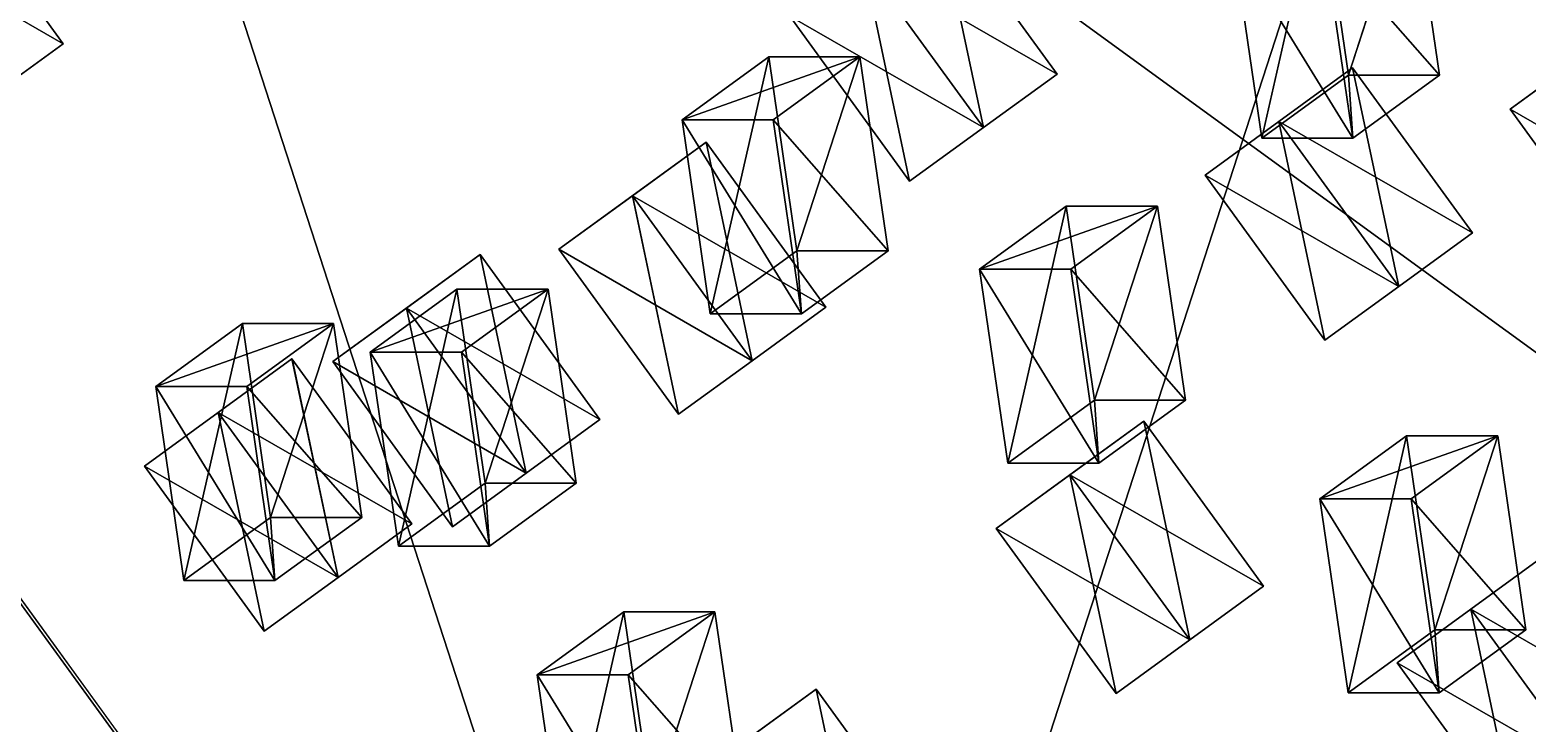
# Model space of a CAD drawing. Header units: metres. Extents: x -324 to 324, y -310 to 311.
# Drawn here: x 164.2 to 237.7, y 44.1 to 78.1 of the extents above; entities that cross this region are included whole.
import ezdxf

# ---------------------------------------------------------------- set-up
doc = ezdxf.new("R2010")
doc.units = ezdxf.units.M

msp = doc.modelspace()

# ---------------------------------------------------------------- linework, layer by layer
for p, q in [((200.13191, 0.09591675, -1261.8993), (61.935257, 190.3072, -1261.8992)), ((61.803425, 190.21133, -1262), (200, 2.2904767e-05, -1262))]:
    msp.add_line(p, q)
for points in [[(261.94806, 190.31651, -938.3003), (200.13191, 0.09591675, -1261.8993), (61.935257, 190.3072, -1261.8992), (61.935356, 190.30731, -1261.899)], [(261.94806, 190.31651, -938.3003), (323.74664, 0.10166931, -1061.9042), (200.13191, 0.09591675, -1261.8993), (200.13202, 0.09601675, -1261.8992)], [(61.803394, -190.21127, -1262), (61.803425, 190.21133, -1262), (200, 2.2904767e-05, -1262), (200.0001, 0.00012290476, -1261.9999)], [(161.96648, 117.557076, -738.10077), (323.78568, 7.632487e-05, -1061.6997), (261.97623, 190.21135, -938.0959), (261.97632, 190.21146, -938.09576)], [(161.96648, 117.557076, -738.10077), (161.96652, -117.55703, -738.10077), (261.9763, -190.21126, -938.09595), (261.97638, -190.21115, -938.0958)], [(161.96648, 117.557076, -738.10077), (261.9763, -190.21126, -938.09595), (323.78568, 7.632487e-05, -1061.6997), (323.78577, 0.00017632486, -1061.6996)], [(156.3329, 82.84157, -1254.5022), (159.9513, 85.47048, -1245.5581), (165.82915, 77.38031, -1245.5581), (165.82925, 77.38041, -1245.558)], [(162.2112, 74.751724, -1243.3218), (165.82915, 77.38031, -1245.5581), (159.9513, 85.47048, -1245.5581), (159.9514, 85.47058, -1245.558)], [(224.63828, 72.74754, -855.60364), (223.25618, 82.25811, -852.8397), (227.50984, 85.34828, -861.34607), (227.50995, 85.34838, -861.34595)], [(227.50984, 85.34828, -861.34607), (228.89195, 75.837715, -864.1099), (224.63828, 72.74754, -855.60364), (224.63838, 72.74764, -855.6035)], [(228.89195, 75.837715, -864.1099), (227.50984, 85.34828, -861.34607), (231.98187, 85.34828, -859.10974), (231.98198, 85.34838, -859.1096)], [(233.36397, 75.837715, -861.87366), (231.98187, 85.34828, -859.10974), (227.7282, 82.25811, -850.60345), (227.7283, 82.25821, -850.60333)], [(231.98187, 85.34828, -859.10974), (233.36397, 75.837715, -861.87366), (228.89195, 75.837715, -864.1099), (228.89206, 75.837814, -864.1098)], [(205.10316, 81.35389, -1177.3485), (208.72156, 83.9828, -1168.4044), (214.59941, 75.89263, -1168.4044), (214.59952, 75.89273, -1168.4043)], [(208.72156, 83.9828, -1168.4044), (205.1036, 81.35421, -1166.1681), (210.98146, 73.264046, -1166.1681), (210.98157, 73.264145, -1166.168)], [(210.98146, 73.264046, -1166.1681), (214.59941, 75.89263, -1168.4044), (208.72156, 83.9828, -1168.4044), (208.72166, 83.9829, -1168.4043)], [(165.82915, 77.38031, -1245.5581), (162.21075, 74.7514, -1254.5022), (156.3329, 82.84157, -1254.5022), (156.33301, 82.84167, -1254.5021)], [(229.1103, 72.74754, -853.3673), (227.7282, 82.25811, -850.60345), (223.25618, 82.25811, -852.8397), (223.25629, 82.25821, -852.8396)], [(223.25618, 82.25811, -852.8397), (224.63828, 72.74754, -855.60364), (229.1103, 72.74754, -853.3673), (229.11041, 72.74764, -853.3672)], [(227.7282, 82.25811, -850.60345), (229.1103, 72.74754, -853.3673), (233.36397, 75.837715, -861.87366), (233.36407, 75.837814, -861.87354)], [(205.1036, 81.35421, -1166.1681), (201.48521, 78.7253, -1175.1122), (207.36307, 70.63513, -1175.1122), (207.36317, 70.63523, -1175.112)], [(201.48521, 78.7253, -1175.1122), (205.10316, 81.35389, -1177.3485), (210.98102, 73.263725, -1177.3485), (210.98112, 73.263824, -1177.3484)], [(214.59941, 75.89263, -1168.4044), (210.98102, 73.263725, -1177.3485), (205.10316, 81.35389, -1177.3485), (205.10327, 81.35399, -1177.3484)], [(207.36307, 70.63513, -1175.1122), (210.98146, 73.264046, -1166.1681), (205.1036, 81.35421, -1166.1681), (205.10371, 81.35431, -1166.168)], [(236.82796, 74.16598, -1123.2926), (240.44635, 76.79488, -1114.3485), (244.0643, 79.42348, -1116.5848), (244.0644, 79.42358, -1116.5847)], [(244.0643, 79.42348, -1116.5848), (240.4459, 76.79456, -1125.5289), (236.82796, 74.16598, -1123.2926), (236.82806, 74.16608, -1123.2925)], [(210.98102, 73.263725, -1177.3485), (207.36307, 70.63513, -1175.1122), (201.48521, 78.7253, -1175.1122), (201.48532, 78.7254, -1175.112)], [(162.21075, 74.7514, -1254.5022), (165.82915, 77.38031, -1245.5581), (162.2112, 74.751724, -1243.3218), (162.2113, 74.75182, -1243.3217)], [(197.57767, 64.13542, -801.489), (196.19557, 73.64599, -798.7251), (200.44923, 76.73616, -807.23145), (200.44934, 76.73626, -807.2313)], [(196.19557, 73.64599, -798.7251), (200.66759, 73.64599, -796.48883), (204.92126, 76.73616, -804.9951), (204.92137, 76.73626, -804.995)], [(204.92126, 76.73616, -804.9951), (200.44923, 76.73616, -807.23145), (196.19557, 73.64599, -798.7251), (196.19568, 73.64609, -798.725)], [(200.44923, 76.73616, -807.23145), (201.83134, 67.22559, -809.9953), (197.57767, 64.13542, -801.489), (197.57777, 64.13552, -801.4889)], [(201.83134, 67.22559, -809.9953), (200.44923, 76.73616, -807.23145), (204.92126, 76.73616, -804.9951), (204.92137, 76.73626, -804.995)], [(206.30336, 67.22559, -807.75903), (204.92126, 76.73616, -804.9951), (200.66759, 73.64599, -796.48883), (200.6677, 73.64609, -796.4887)], [(204.92126, 76.73616, -804.9951), (206.30336, 67.22559, -807.75903), (201.83134, 67.22559, -809.9953), (201.83145, 67.22569, -809.9952)], [(240.44635, 76.79488, -1114.3485), (236.82796, 74.16598, -1123.2926), (242.70581, 66.075806, -1123.2926), (242.70592, 66.075905, -1123.2925)], [(236.82796, 74.16598, -1123.2926), (240.4459, 76.79456, -1125.5289), (246.32376, 68.7044, -1125.5289), (246.32387, 68.7045, -1125.5288)], [(210.98102, 73.263725, -1177.3485), (214.59941, 75.89263, -1168.4044), (210.98146, 73.264046, -1166.1681), (210.98157, 73.264145, -1166.168)], [(221.86555, 70.93406, -1151.2982), (225.48395, 73.562965, -1142.3541), (229.1019, 76.19156, -1144.5905), (229.102, 76.19166, -1144.5903)], [(229.1019, 76.19156, -1144.5905), (225.4835, 73.562645, -1153.5345), (221.86555, 70.93406, -1151.2982), (221.86566, 70.93416, -1151.2981)], [(229.1103, 72.74754, -853.3673), (224.63828, 72.74754, -855.60364), (228.89195, 75.837715, -864.1099), (228.89206, 75.837814, -864.1098)], [(225.4835, 73.562645, -1153.5345), (229.1019, 76.19156, -1144.5905), (234.97975, 68.10139, -1144.5905), (234.97986, 68.10149, -1144.5903)], [(229.1019, 76.19156, -1144.5905), (225.48395, 73.562965, -1142.3541), (231.3618, 65.4728, -1142.3541), (231.36191, 65.4729, -1142.354)], [(228.89195, 75.837715, -864.1099), (233.36397, 75.837715, -861.87366), (229.1103, 72.74754, -853.3673), (229.11041, 72.74764, -853.3672)], [(231.3618, 65.4728, -1142.3541), (234.97975, 68.10139, -1144.5905), (229.1019, 76.19156, -1144.5905), (229.102, 76.19166, -1144.5903)], [(202.0497, 64.13542, -799.2527), (200.66759, 73.64599, -796.48883), (196.19557, 73.64599, -798.7251), (196.19568, 73.64609, -798.725)], [(196.19557, 73.64599, -798.7251), (197.57767, 64.13542, -801.489), (202.0497, 64.13542, -799.2527), (202.0498, 64.13552, -799.25256)], [(200.66759, 73.64599, -796.48883), (202.0497, 64.13542, -799.2527), (206.30336, 67.22559, -807.75903), (206.30347, 67.22569, -807.7589)], [(225.48395, 73.562965, -1142.3541), (221.86555, 70.93406, -1151.2982), (227.74341, 62.843887, -1151.2982), (227.74352, 62.843987, -1151.2981)], [(221.86555, 70.93406, -1151.2982), (225.4835, 73.562645, -1153.5345), (231.36136, 65.47248, -1153.5345), (231.36147, 65.47258, -1153.5344)], [(234.97975, 68.10139, -1144.5905), (231.36136, 65.47248, -1153.5345), (225.4835, 73.562645, -1153.5345), (225.48361, 73.562744, -1153.5344)], [(227.74341, 62.843887, -1151.2982), (231.3618, 65.4728, -1142.3541), (225.48395, 73.562965, -1142.3541), (225.48405, 73.563065, -1142.354)], [(246.32376, 68.7044, -1125.5289), (242.70581, 66.075806, -1123.2926), (236.82796, 74.16598, -1123.2926), (236.82806, 74.16608, -1123.2925)], [(210.98146, 73.264046, -1166.1681), (207.36307, 70.63513, -1175.1122), (210.98102, 73.263725, -1177.3485), (210.98112, 73.263824, -1177.3484)], [(190.14082, 67.30024, -1206.8949), (193.75922, 69.929146, -1197.9508), (197.37717, 72.55774, -1200.1871), (197.37727, 72.55784, -1200.187)], [(197.37717, 72.55774, -1200.1871), (193.75877, 69.928825, -1209.1312), (190.14082, 67.30024, -1206.8949), (190.14093, 67.30034, -1206.8948)], [(193.75877, 69.928825, -1209.1312), (197.37717, 72.55774, -1200.1871), (203.25502, 64.46757, -1200.1871), (203.25513, 64.46767, -1200.187)], [(197.37717, 72.55774, -1200.1871), (193.75922, 69.929146, -1197.9508), (199.63707, 61.838978, -1197.9508), (199.63718, 61.839077, -1197.9507)], [(199.63707, 61.838978, -1197.9508), (203.25502, 64.46757, -1200.1871), (197.37717, 72.55774, -1200.1871), (197.37727, 72.55784, -1200.187)], [(231.36136, 65.47248, -1153.5345), (227.74341, 62.843887, -1151.2982), (221.86555, 70.93406, -1151.2982), (221.86566, 70.93416, -1151.2981)], [(193.75922, 69.929146, -1197.9508), (190.14082, 67.30024, -1206.8949), (196.01868, 59.210068, -1206.8949), (196.01878, 59.210167, -1206.8948)], [(190.14082, 67.30024, -1206.8949), (193.75877, 69.928825, -1209.1312), (199.63663, 61.838657, -1209.1312), (199.63673, 61.838757, -1209.1311)], [(203.25502, 64.46757, -1200.1871), (199.63663, 61.838657, -1209.1312), (193.75877, 69.928825, -1209.1312), (193.75888, 69.928925, -1209.1311)], [(196.01868, 59.210068, -1206.8949), (199.63707, 61.838978, -1197.9508), (193.75922, 69.929146, -1197.9508), (193.75932, 69.929245, -1197.9507)], [(212.17935, 56.81936, -830.6888), (210.79726, 66.329926, -827.92487), (215.05092, 69.4201, -836.4312), (215.05103, 69.4202, -836.4311)], [(210.79726, 66.329926, -827.92487), (215.26927, 66.329926, -825.6886), (219.52295, 69.4201, -834.1949), (219.52306, 69.4202, -834.19476)], [(219.52295, 69.4201, -834.1949), (215.05092, 69.4201, -836.4312), (210.79726, 66.329926, -827.92487), (210.79736, 66.330025, -827.92474)], [(215.05092, 69.4201, -836.4312), (216.43303, 59.90953, -839.19507), (212.17935, 56.81936, -830.6888), (212.17946, 56.819458, -830.68866)], [(216.43303, 59.90953, -839.19507), (215.05092, 69.4201, -836.4312), (219.52295, 69.4201, -834.1949), (219.52306, 69.4202, -834.19476)], [(220.90504, 59.90953, -836.9588), (219.52295, 69.4201, -834.1949), (215.26927, 66.329926, -825.6886), (215.26938, 66.330025, -825.6885)], [(219.52295, 69.4201, -834.1949), (220.90504, 59.90953, -836.9588), (216.43303, 59.90953, -839.19507), (216.43314, 59.90963, -839.19495)], [(231.36136, 65.47248, -1153.5345), (234.97975, 68.10139, -1144.5905), (231.3618, 65.4728, -1142.3541), (231.36191, 65.4729, -1142.354)], [(179.0536, 61.791195, -1231.3077), (182.672, 64.420105, -1222.3636), (186.28995, 67.0487, -1224.6), (186.29005, 67.0488, -1224.5999)], [(186.28995, 67.0487, -1224.6), (182.67155, 64.419785, -1233.5441), (179.0536, 61.791195, -1231.3077), (179.05371, 61.791294, -1231.3076)], [(182.67155, 64.419785, -1233.5441), (186.28995, 67.0487, -1224.6), (192.1678, 58.95853, -1224.6), (192.16791, 58.95863, -1224.5999)], [(186.28995, 67.0487, -1224.6), (182.672, 64.420105, -1222.3636), (188.54985, 56.329937, -1222.3636), (188.54996, 56.330036, -1222.3635)], [(188.54985, 56.329937, -1222.3636), (192.1678, 58.95853, -1224.6), (186.28995, 67.0487, -1224.6), (186.29005, 67.0488, -1224.5999)], [(199.63663, 61.838657, -1209.1312), (196.01868, 59.210068, -1206.8949), (190.14082, 67.30024, -1206.8949), (190.14093, 67.30034, -1206.8948)], [(202.0497, 64.13542, -799.2527), (197.57767, 64.13542, -801.489), (201.83134, 67.22559, -809.9953), (201.83145, 67.22569, -809.9952)], [(201.83134, 67.22559, -809.9953), (206.30336, 67.22559, -807.75903), (202.0497, 64.13542, -799.2527), (202.0498, 64.13552, -799.25256)], [(216.65138, 56.81936, -828.45245), (215.26927, 66.329926, -825.6886), (210.79726, 66.329926, -827.92487), (210.79736, 66.330025, -827.92474)], [(210.79726, 66.329926, -827.92487), (212.17935, 56.81936, -830.6888), (216.65138, 56.81936, -828.45245), (216.65149, 56.819458, -828.45233)], [(215.26927, 66.329926, -825.6886), (216.65138, 56.81936, -828.45245), (220.90504, 59.90953, -836.9588), (220.90515, 59.90963, -836.9587)], [(231.3618, 65.4728, -1142.3541), (227.74341, 62.843887, -1151.2982), (231.36136, 65.47248, -1153.5345), (231.36147, 65.47258, -1153.5344)], [(182.2788, 52.750443, -770.89496), (180.8967, 62.26101, -768.13104), (185.15036, 65.35118, -776.6374), (185.15047, 65.35128, -776.63727)], [(180.8967, 62.26101, -768.13104), (185.36871, 62.26101, -765.8948), (189.62239, 65.35118, -774.40106), (189.6225, 65.35128, -774.40094)], [(189.62239, 65.35118, -774.40106), (185.15036, 65.35118, -776.6374), (180.8967, 62.26101, -768.13104), (180.8968, 62.26111, -768.1309)], [(185.15036, 65.35118, -776.6374), (186.53247, 55.840614, -779.40125), (182.2788, 52.750443, -770.89496), (182.2789, 52.75054, -770.89484)], [(186.53247, 55.840614, -779.40125), (185.15036, 65.35118, -776.6374), (189.62239, 65.35118, -774.40106), (189.6225, 65.35128, -774.40094)], [(191.00449, 55.840614, -777.165), (189.62239, 65.35118, -774.40106), (185.36871, 62.26101, -765.8948), (185.36882, 62.26111, -765.89465)], [(189.62239, 65.35118, -774.40106), (191.00449, 55.840614, -777.165), (186.53247, 55.840614, -779.40125), (186.53258, 55.840714, -779.4011)], [(182.672, 64.420105, -1222.3636), (179.0536, 61.791195, -1231.3077), (184.93146, 53.701027, -1231.3077), (184.93156, 53.701126, -1231.3076)], [(179.0536, 61.791195, -1231.3077), (182.67155, 64.419785, -1233.5441), (188.54941, 56.329617, -1233.5441), (188.54951, 56.329716, -1233.544)], [(192.1678, 58.95853, -1224.6), (188.54941, 56.329617, -1233.5441), (182.67155, 64.419785, -1233.5441), (182.67166, 64.41988, -1233.544)], [(184.93146, 53.701027, -1231.3077), (188.54985, 56.329937, -1222.3636), (182.672, 64.420105, -1222.3636), (182.6721, 64.420204, -1222.3635)], [(199.63663, 61.838657, -1209.1312), (203.25502, 64.46757, -1200.1871), (199.63707, 61.838978, -1197.9508), (199.63718, 61.839077, -1197.9507)], [(171.74748, 51.05628, -749.83496), (170.36539, 60.566845, -747.07104), (174.61905, 63.657017, -755.5774), (174.61916, 63.657116, -755.5773)], [(170.36539, 60.566845, -747.07104), (174.8374, 60.566845, -744.8348), (179.09108, 63.657017, -753.34106), (179.09119, 63.657116, -753.34094)], [(179.09108, 63.657017, -753.34106), (174.61905, 63.657017, -755.5774), (170.36539, 60.566845, -747.07104), (170.3655, 60.566944, -747.0709)], [(174.61905, 63.657017, -755.5774), (176.00116, 54.14645, -758.34125), (171.74748, 51.05628, -749.83496), (171.74759, 51.056377, -749.83484)], [(176.00116, 54.14645, -758.34125), (174.61905, 63.657017, -755.5774), (179.09108, 63.657017, -753.34106), (179.09119, 63.657116, -753.34094)], [(180.47318, 54.14645, -756.105), (179.09108, 63.657017, -753.34106), (174.8374, 60.566845, -744.8348), (174.83751, 60.566944, -744.83466)], [(179.09108, 63.657017, -753.34106), (180.47318, 54.14645, -756.105), (176.00116, 54.14645, -758.34125), (176.00127, 54.14655, -758.3411)], [(169.81804, 56.67261, -1252.2659), (173.43643, 59.301525, -1243.3218), (177.05438, 61.930115, -1245.5581), (177.05449, 61.930214, -1245.558)], [(177.05438, 61.930115, -1245.5581), (173.43599, 59.301205, -1254.5022), (169.81804, 56.67261, -1252.2659), (169.81815, 56.67271, -1252.2657)], [(173.43599, 59.301205, -1254.5022), (177.05438, 61.930115, -1245.5581), (182.93224, 53.839947, -1245.5581), (182.93234, 53.840046, -1245.558)], [(177.05438, 61.930115, -1245.5581), (173.43643, 59.301525, -1243.3218), (179.31429, 51.211353, -1243.3218), (179.31439, 51.211452, -1243.3217)], [(179.31429, 51.211353, -1243.3218), (182.93224, 53.839947, -1245.5581), (177.05438, 61.930115, -1245.5581), (177.05449, 61.930214, -1245.558)], [(188.54941, 56.329617, -1233.5441), (184.93146, 53.701027, -1231.3077), (179.0536, 61.791195, -1231.3077), (179.05371, 61.791294, -1231.3076)], [(186.75082, 52.750443, -768.6586), (185.36871, 62.26101, -765.8948), (180.8967, 62.26101, -768.13104), (180.8968, 62.26111, -768.1309)], [(180.8967, 62.26101, -768.13104), (182.2788, 52.750443, -770.89496), (186.75082, 52.750443, -768.6586), (186.75093, 52.75054, -768.6585)], [(185.36871, 62.26101, -765.8948), (186.75082, 52.750443, -768.6586), (191.00449, 55.840614, -777.165), (191.0046, 55.840714, -777.16486)], [(199.63707, 61.838978, -1197.9508), (196.01868, 59.210068, -1206.8949), (199.63663, 61.838657, -1209.1312), (199.63673, 61.838757, -1209.1311)], [(176.21951, 51.05628, -747.59863), (174.8374, 60.566845, -744.8348), (170.36539, 60.566845, -747.07104), (170.3655, 60.566944, -747.0709)], [(170.36539, 60.566845, -747.07104), (171.74748, 51.05628, -749.83496), (176.21951, 51.05628, -747.59863), (176.21962, 51.056377, -747.5985)], [(174.8374, 60.566845, -744.8348), (176.21951, 51.05628, -747.59863), (180.47318, 54.14645, -756.105), (180.47328, 54.14655, -756.10486)], [(216.65138, 56.81936, -828.45245), (212.17935, 56.81936, -830.6888), (216.43303, 59.90953, -839.19507), (216.43314, 59.90963, -839.19495)], [(216.43303, 59.90953, -839.19507), (220.90504, 59.90953, -836.9588), (216.65138, 56.81936, -828.45245), (216.65149, 56.819458, -828.45233)], [(173.43643, 59.301525, -1243.3218), (169.81804, 56.67261, -1252.2659), (175.69589, 48.582443, -1252.2659), (175.696, 48.582542, -1252.2657)], [(169.81804, 56.67261, -1252.2659), (173.43599, 59.301205, -1254.5022), (179.31384, 51.211033, -1254.5022), (179.31395, 51.211132, -1254.5021)], [(182.93224, 53.839947, -1245.5581), (179.31384, 51.211033, -1254.5022), (173.43599, 59.301205, -1254.5022), (173.4361, 59.301304, -1254.5021)], [(175.69589, 48.582443, -1252.2659), (179.31429, 51.211353, -1243.3218), (173.43643, 59.301525, -1243.3218), (173.43654, 59.301624, -1243.3217)], [(188.54941, 56.329617, -1233.5441), (192.1678, 58.95853, -1224.6), (188.54985, 56.329937, -1222.3636), (188.54996, 56.330036, -1222.3635)], [(211.61252, 53.617878, -1188.2399), (215.23091, 56.24679, -1179.2958), (218.84886, 58.87538, -1181.5321), (218.84897, 58.87548, -1181.532)], [(218.84886, 58.87538, -1181.5321), (215.23047, 56.24647, -1190.4762), (211.61252, 53.617878, -1188.2399), (211.61263, 53.617977, -1188.2397)], [(215.23047, 56.24647, -1190.4762), (218.84886, 58.87538, -1181.5321), (224.72672, 50.785213, -1181.5321), (224.72682, 50.785313, -1181.532)], [(218.84886, 58.87538, -1181.5321), (215.23091, 56.24679, -1179.2958), (221.10876, 48.15662, -1179.2958), (221.10887, 48.15672, -1179.2957)], [(221.10876, 48.15662, -1179.2958), (224.72672, 50.785213, -1181.5321), (218.84886, 58.87538, -1181.5321), (218.84897, 58.87548, -1181.532)], [(228.88002, 45.559006, -864.0861), (227.49792, 55.069572, -861.3222), (231.75159, 58.159744, -869.82855), (231.7517, 58.159843, -869.8284)], [(227.49792, 55.069572, -861.3222), (231.96994, 55.069572, -859.08594), (236.22362, 58.159744, -867.5922), (236.22372, 58.159843, -867.5921)], [(236.22362, 58.159744, -867.5922), (231.75159, 58.159744, -869.82855), (227.49792, 55.069572, -861.3222), (227.49803, 55.06967, -861.3221)], [(231.75159, 58.159744, -869.82855), (233.1337, 48.649178, -872.5924), (228.88002, 45.559006, -864.0861), (228.88013, 45.559105, -864.086)], [(233.1337, 48.649178, -872.5924), (231.75159, 58.159744, -869.82855), (236.22362, 58.159744, -867.5922), (236.22372, 58.159843, -867.5921)], [(237.60571, 48.649178, -870.35614), (236.22362, 58.159744, -867.5922), (231.96994, 55.069572, -859.08594), (231.97005, 55.06967, -859.0858)], [(236.22362, 58.159744, -867.5922), (237.60571, 48.649178, -870.35614), (233.1337, 48.649178, -872.5924), (233.1338, 48.649277, -872.5923)], [(179.31384, 51.211033, -1254.5022), (175.69589, 48.582443, -1252.2659), (169.81804, 56.67261, -1252.2659), (169.81815, 56.67271, -1252.2657)], [(186.75082, 52.750443, -768.6586), (182.2788, 52.750443, -770.89496), (186.53247, 55.840614, -779.40125), (186.53258, 55.840714, -779.4011)], [(188.54985, 56.329937, -1222.3636), (184.93146, 53.701027, -1231.3077), (188.54941, 56.329617, -1233.5441), (188.54951, 56.329716, -1233.544)], [(186.53247, 55.840614, -779.40125), (191.00449, 55.840614, -777.165), (186.75082, 52.750443, -768.6586), (186.75093, 52.75054, -768.6585)], [(215.23091, 56.24679, -1179.2958), (211.61252, 53.617878, -1188.2399), (217.49037, 45.52771, -1188.2399), (217.49048, 45.52781, -1188.2397)], [(211.61252, 53.617878, -1188.2399), (215.23047, 56.24647, -1190.4762), (221.10832, 48.1563, -1190.4762), (221.10843, 48.1564, -1190.4761)], [(224.72672, 50.785213, -1181.5321), (221.10832, 48.1563, -1190.4762), (215.23047, 56.24647, -1190.4762), (215.23058, 56.24657, -1190.4761)], [(217.49037, 45.52771, -1188.2399), (221.10876, 48.15662, -1179.2958), (215.23091, 56.24679, -1179.2958), (215.23102, 56.24689, -1179.2957)], [(233.35205, 45.559006, -861.8498), (231.96994, 55.069572, -859.08594), (227.49792, 55.069572, -861.3222), (227.49803, 55.06967, -861.3221)], [(227.49792, 55.069572, -861.3222), (228.88002, 45.559006, -864.0861), (233.35205, 45.559006, -861.8498), (233.35216, 45.559105, -861.8497)], [(231.96994, 55.069572, -859.08594), (233.35205, 45.559006, -861.8498), (237.60571, 48.649178, -870.35614), (237.60582, 48.649277, -870.356)], [(176.21951, 51.05628, -747.59863), (171.74748, 51.05628, -749.83496), (176.00116, 54.14645, -758.34125), (176.00127, 54.14655, -758.3411)], [(176.00116, 54.14645, -758.34125), (180.47318, 54.14645, -756.105), (176.21951, 51.05628, -747.59863), (176.21962, 51.056377, -747.5985)], [(179.31384, 51.211033, -1254.5022), (182.93224, 53.839947, -1245.5581), (179.31429, 51.211353, -1243.3218), (179.31439, 51.211452, -1243.3217)], [(221.10832, 48.1563, -1190.4762), (217.49037, 45.52771, -1188.2399), (211.61252, 53.617878, -1188.2399), (211.61263, 53.617977, -1188.2397)], [(231.28735, 47.03281, -1164.1494), (234.90575, 49.661724, -1155.2053), (238.5237, 52.290314, -1157.4417), (238.5238, 52.290413, -1157.4415)], [(238.5237, 52.290314, -1157.4417), (234.9053, 49.661404, -1166.3857), (231.28735, 47.03281, -1164.1494), (231.28746, 47.03291, -1164.1493)], [(234.9053, 49.661404, -1166.3857), (238.5237, 52.290314, -1157.4417), (244.40155, 44.200146, -1157.4417), (244.40166, 44.200245, -1157.4415)], [(238.5237, 52.290314, -1157.4417), (234.90575, 49.661724, -1155.2053), (240.7836, 41.571552, -1155.2053), (240.7837, 41.57165, -1155.2052)], [(179.31429, 51.211353, -1243.3218), (175.69589, 48.582443, -1252.2659), (179.31384, 51.211033, -1254.5022), (179.31395, 51.211132, -1254.5021)], [(221.10832, 48.1563, -1190.4762), (224.72672, 50.785213, -1181.5321), (221.10876, 48.15662, -1179.2958), (221.10887, 48.15672, -1179.2957)], [(190.46341, 36.927933, -787.2622), (189.08131, 46.4385, -784.4983), (193.33498, 49.52867, -793.00464), (193.33508, 49.52877, -793.0045)], [(189.08131, 46.4385, -784.4983), (193.55333, 46.4385, -782.262), (197.807, 49.52867, -790.7683), (197.80711, 49.52877, -790.7682)], [(197.807, 49.52867, -790.7683), (193.33498, 49.52867, -793.00464), (189.08131, 46.4385, -784.4983), (189.08142, 46.4386, -784.49817)], [(193.33498, 49.52867, -793.00464), (194.71709, 40.018105, -795.7685), (190.46341, 36.927933, -787.2622), (190.46352, 36.928032, -787.2621)], [(194.71709, 40.018105, -795.7685), (193.33498, 49.52867, -793.00464), (197.807, 49.52867, -790.7683), (197.80711, 49.52877, -790.7682)], [(199.1891, 40.018105, -793.5322), (197.807, 49.52867, -790.7683), (193.55333, 46.4385, -782.262), (193.55344, 46.4386, -782.2619)], [(197.807, 49.52867, -790.7683), (199.1891, 40.018105, -793.5322), (194.71709, 40.018105, -795.7685), (194.7172, 40.018204, -795.7684)], [(234.90575, 49.661724, -1155.2053), (231.28735, 47.03281, -1164.1494), (237.1652, 38.942642, -1164.1494), (237.16531, 38.94274, -1164.1493)], [(231.28735, 47.03281, -1164.1494), (234.9053, 49.661404, -1166.3857), (240.78316, 41.57123, -1166.3857), (240.78326, 41.57133, -1166.3856)], [(244.40155, 44.200146, -1157.4417), (240.78316, 41.57123, -1166.3857), (234.9053, 49.661404, -1166.3857), (234.90541, 49.661503, -1166.3856)], [(237.1652, 38.942642, -1164.1494), (240.7836, 41.571552, -1155.2053), (234.90575, 49.661724, -1155.2053), (234.90585, 49.661823, -1155.2052)], [(233.35205, 45.559006, -861.8498), (228.88002, 45.559006, -864.0861), (233.1337, 48.649178, -872.5924), (233.1338, 48.649277, -872.5923)], [(233.1337, 48.649178, -872.5924), (237.60571, 48.649178, -870.35614), (233.35205, 45.559006, -861.8498), (233.35216, 45.559105, -861.8497)], [(221.10876, 48.15662, -1179.2958), (217.49037, 45.52771, -1188.2399), (221.10832, 48.1563, -1190.4762), (221.10843, 48.1564, -1190.4761)], [(240.78316, 41.57123, -1166.3857), (237.1652, 38.942642, -1164.1494), (231.28735, 47.03281, -1164.1494), (231.28746, 47.03291, -1164.1493)], [(194.93544, 36.927933, -785.0259), (193.55333, 46.4385, -782.262), (189.08131, 46.4385, -784.4983), (189.08142, 46.4386, -784.49817)], [(189.08131, 46.4385, -784.4983), (190.46341, 36.927933, -787.2622), (194.93544, 36.927933, -785.0259), (194.93555, 36.928032, -785.02576)], [(193.55333, 46.4385, -782.262), (194.93544, 36.927933, -785.0259), (199.1891, 40.018105, -793.5322), (199.18921, 40.018204, -793.5321)], [(195.53754, 40.47459, -1229.6956), (199.15593, 43.103504, -1220.7515), (202.77388, 45.732094, -1222.9878), (202.77399, 45.732193, -1222.9877)], [(202.77388, 45.732094, -1222.9878), (199.15549, 43.103184, -1231.9319), (195.53754, 40.47459, -1229.6956), (195.53764, 40.47469, -1229.6954)], [(199.15549, 43.103184, -1231.9319), (202.77388, 45.732094, -1222.9878), (208.65173, 37.641926, -1222.9878), (208.65184, 37.642025, -1222.9877)], [(202.77388, 45.732094, -1222.9878), (199.15593, 43.103504, -1220.7515), (205.03378, 35.013332, -1220.7515), (205.03389, 35.01343, -1220.7513)], [(205.03378, 35.013332, -1220.7515), (208.65173, 37.641926, -1222.9878), (202.77388, 45.732094, -1222.9878), (202.77399, 45.732193, -1222.9877)]]:
    msp.add_3dface(points)

doc.saveas('drawing.dxf')
